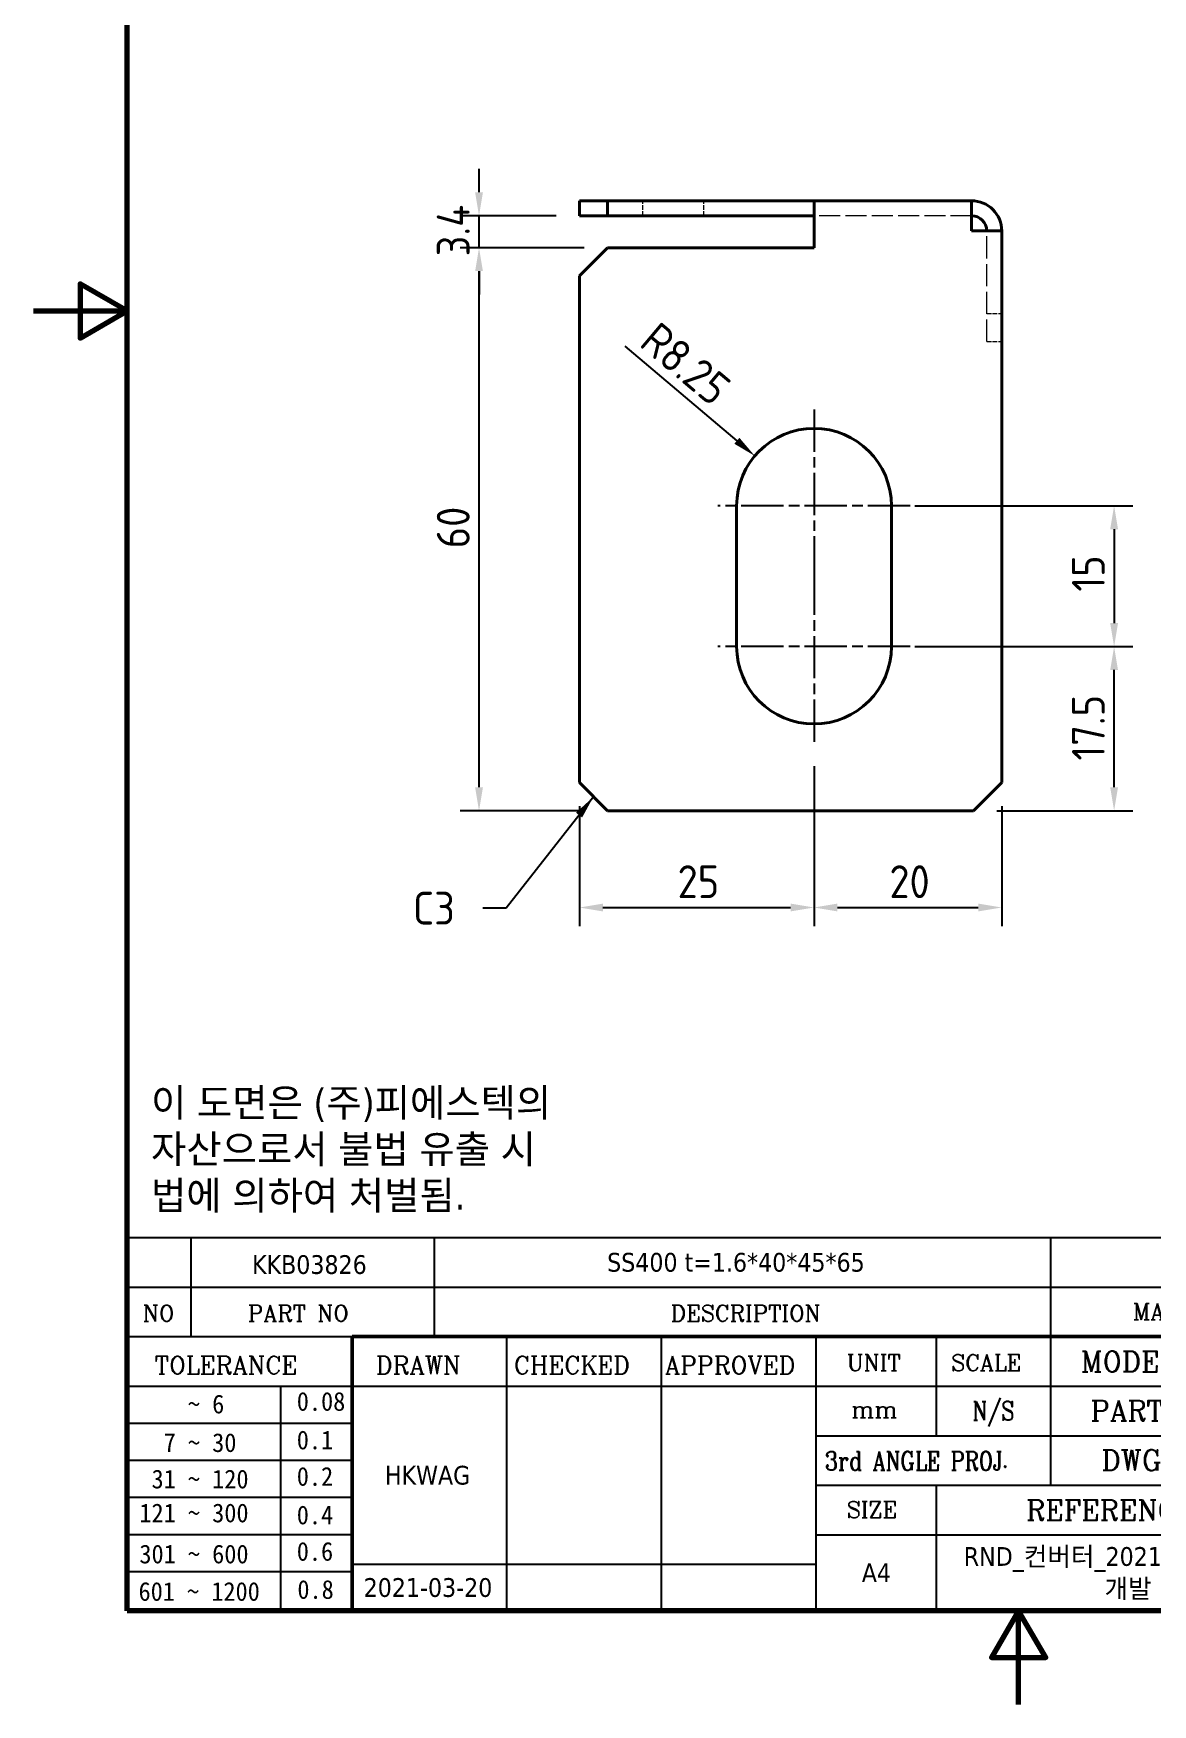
# Model space of a CAD drawing. Header units: millimetres. Extents: x 0 to 210, y 0 to 297.
# Drawn here: x 0 to 119.3, y 0 to 178.1 of the extents above; entities that cross this region are included whole.
import ezdxf
from ezdxf.enums import TextEntityAlignment as Align

# ---------------------------------------------------------------- set-up
doc = ezdxf.new("R2010")
doc.units = ezdxf.units.MM
doc.linetypes.add('CHAIN', pattern=[0.35429999999999995, 0.2362, -0.0295, 0.0591, -0.0295])
doc.linetypes.add('DASHED', pattern=[0.2067, 0.1654, -0.0413])
doc.layers.get('0').update_dxf_attribs({"color": 3, "lineweight": 25})
for name, color, linetype, lineweight in [('가려진 것(ISO)', 2, 'DASHED', 18), ('가시적인 것(ISO)', 3, 'Continuous', 40), ('경계(ISO)', 7, 'Continuous', 70), ('기호(ISO)', 5, 'Continuous', 25), ('제목(ISO)', 7, 'Continuous', 50), ('중심 표식(ISO)', 1, 'Continuous', 25), ('치수(ISO)', 7, 'Continuous', 25)]:
    doc.layers.add(name, color=color, linetype=linetype, lineweight=lineweight)
doc.styles.add('HAN_291', font='')
doc.styles.add('RC_284', font='ROMANC.shx')
doc.styles.add('RC_287', font='ROMANC.shx')
doc.styles.add('RC_292', font='ROMANC.shx')
doc.styles.add('문자 텍스트_PSTEK_POSCO', font='isocp.shx')
doc.styles.add('치수 텍스트_PSTEK_POSCO', font='isocp.shx')
doc.styles.add('텍스트 스타일198', font='tahoma.ttf')
doc.styles.add('텍스트 스타일333', font='ROMANC.shx', dxfattribs={"width": 0.800000011920929})
doc.styles.get('HAN_291').set_extended_font_data('GulimChe')
doc.dimstyles.new('치수_PSTEK_POSCO', dxfattribs={"dimtxt": 3.5, "dimasz": 2.5, "dimexe": 2, "dimexo": 2.5, "dimgap": 1, "dimtad": 1, "dimrnd": 1e-08, "dimdsep": 46, "dimtxsty": '치수 텍스트_PSTEK_POSCO', "dimcen": 0.09, "dimdle": 10, "dimclrd": 7, "dimclre": 7, "dimclrt": 2, "dimadec": 1, "dimazin": 2, "dimtfac": 1, "dimtmove": 0, "dimatfit": 3, "dimfxl": 0, "dimtolj": 1, "dimlwd": -1, "dimlwe": -1, "dimarcsym": 0})
doc.dimstyles.new('치수_PSTEK_POSCO$7', dxfattribs={"dimtxt": 3.5, "dimasz": 2.5, "dimexe": 2, "dimexo": 2.5, "dimgap": 1, "dimtad": 1, "dimrnd": 1e-08, "dimdsep": 46, "dimtxsty": '치수 텍스트_PSTEK_POSCO', "dimcen": 0.09, "dimdle": 10, "dimclrd": 7, "dimclre": 7, "dimclrt": 2, "dimadec": 1, "dimazin": 2, "dimtfac": 1, "dimtmove": 0, "dimatfit": 3, "dimfxl": 0, "dimtolj": 1, "dimlwd": -1, "dimlwe": -1, "dimarcsym": 0})

# ---------------------------------------------------------------- blocks, each defined once
blk = doc.blocks.new('경계 Default Border')
at = {"layer": '경계(ISO)', "flags": 128}
for points in [[(10, 10), (10, 287.0000076293945), (200, 287.0000076293945), (200, 10), (10, 10)], [(0, 148.5000038146973), (10, 148.5000038146973), (5, 151.3867473602295), (5, 145.6132507324219), (10, 148.5000038146973)], [(105, 0), (105, 10), (102.1132469177246, 5), (107.8867530822754, 5), (105, 10)]]:
    blk.add_lwpolyline(points, dxfattribs=at)
blk = doc.blocks.new('제목 블록 PSTEK')
at = {"color": 180}
for p, q in [((182.475792979055, 11.79100474011392), (182.4757929790549, 51.56524660363496)), ((182.4757929790549, 51.56524660363496), (372.4757929537551, 51.56524660363496)), ((189.2651435055721, 51.56524660363496), (189.2651435055722, 41.00524660363494)), ((215.2152739891528, 41.00524660363494), (215.2152739891528, 51.56524660363496)), ((280.8758854511282, 51.56524660363496), (280.8758854511282, 41.00524660363494)), ((182.475792979055, 46.2852466036349), (372.4757929537551, 46.28524660363492)), ((182.475792979055, 41.00524660363493), (206.451475290024, 41.00524660363493)), ((222.9401812389276, 11.79100474011392), (222.9401812389276, 41.00524660363494)), ((239.4288871878316, 11.79100474011392), (239.4288871878316, 41.00524660363494)), ((255.9175931367356, 11.79100474011392), (255.9175931367356, 41.00524660363494)), ((268.6918866058747, 41.00524660363494), (268.6918866058747, 30.44524660363498)), ((280.8758854511282, 41.00524660363494), (280.8758854511282, 25.16524660363502)), ((182.475792979055, 35.72524660363497), (206.451475290024, 35.72524660363497)), ((198.8621818849491, 12.02524660363491), (198.8621818849491, 35.72524660363497)), ((206.451475290024, 35.72524660363497), (372.4757929537551, 35.72524660363497)), ((182.475792979055, 31.77524660363492), (206.451475290024, 31.77524660363492)), ((255.917593136736, 30.44524660363498), (372.4757929537552, 30.44524660363501)), ((182.475792979055, 27.82524660363487), (206.451475290024, 27.82524660363487)), ((255.9175931367359, 25.16524660363502), (372.4757929537552, 25.165246603635)), ((268.6918866058744, 25.16524660363502), (268.6918866058744, 11.79100474011392)), ((182.475792979055, 23.87524660363505), (206.451475290024, 23.87524660363505)), ((182.475792979055, 19.92524660363478), (206.451475290024, 19.92524660363478)), ((255.9175931367359, 19.88524660363481), (310.0881549537553, 19.88524660363481)), ((206.451475290024, 16.74100474011396), (255.9175931367359, 16.74100474011396)), ((182.475792979055, 15.97524660363496), (206.451475290024, 15.97524660363496)), ((182.475792979055, 11.79100474011392), (372.4757929537551, 11.79100474011389))]:
    blk.add_line(p, q, dxfattribs=at)
at = {"color": 7, "lineweight": 50}
for p, q in [((206.4514752900237, 11.79100474011392), (206.4514752900237, 41.00524660363494)), ((206.451475290024, 41.00524660363494), (372.4757929537551, 41.00524660363496))]:
    blk.add_line(p, q, dxfattribs=at)
at = {"layer": '제목(ISO)', "lineweight": 18}
blk.add_line((182.475792979055, 35.72500474011393), (182.475792979055, 11.79100474011392), dxfattribs=at)
at = {"color": 2}
for s, height, style, p in [('NO', 1.742399930953979, 'RC_284', (184.135398793432, 42.62317362549192)), ('PART NO', 1.742399930953979, 'RC_284', (195.3359407378685, 42.62317362549192)), ('DESCRIPTION', 1.742399930953979, 'RC_284', (240.4025565652523, 42.62317362549192)), ('MODEL NAME', 2.178000062704086, 'RC_292', (284.096330289083, 37.25462520371384)), (' TOLERANCE', 1.899999976158142, 'RC_287', (184.0872874387979, 37.00893196870329)), ('DRAWN', 1.899999976158142, 'RC_287', (208.9766620976279, 37.00893196870329)), ('CHECKED', 1.899999976158142, 'RC_287', (223.6856844514997, 37.00893196870329)), ('APPROVED', 1.899999976158142, 'RC_287', (239.7795453577791, 37.00893196870329)), ('UNIT', 1.742399930953979, 'RC_284', (259.1652673287452, 37.34317362549218)), ('SCALE', 1.742399930953979, 'RC_284', (270.2934779252897, 37.34317362549218)), ('    ~ 6', 2.000000029802322, 'HAN_291', (183.7721304966814, 32.8176515608431)), ('0.08', 2.000000029802322, 'HAN_291', (200.5467345600617, 33.09873600004101)), ('PART NAME', 2.178000062704086, 'RC_292', (285.1416959765849, 32.03045329421792)), ('mm', 1.742399930953979, 'RC_284', (259.6505418159997, 32.3543089683787)), ('  7 ~ 30', 2.000000029802322, 'HAN_291', (183.7721304966814, 28.70538114822415)), ('0.1', 2.000000029802322, 'HAN_291', (200.5467345600617, 28.98646558742206)), (' DWG NO.', 2.178000062704086, 'RC_292', (284.8124284083233, 26.75045329421772)), (' 31 ~ 120', 2.000000029802322, 'HAN_291', (183.7721304966814, 24.82628181916237)), ('0.2', 2.000000029802322, 'HAN_291', (200.5467345600617, 25.10736625836028)), ('121 ~ 300', 2.000000029802322, 'HAN_291', (183.7721304966814, 21.21401206133254)), ('SIZE', 1.742399930953979, 'RC_284', (259.1652673287452, 21.69497768947366)), ('REFERENCE', 2.178000062704086, 'RC_292', (278.2741065029841, 21.43214925458022)), ('0.4', 2.000000029802322, 'HAN_291', (200.5467345600617, 20.99509650053045)), ('301 ~ 600', 2.000000029802322, 'HAN_291', (183.7721304966814, 16.83491273227077)), ('0.6', 2.000000029802322, 'HAN_291', (200.5467345600617, 17.11599717146868)), ('601 ~ 1200', 2.000000029802322, 'HAN_291', (183.6802025156883, 12.84759660881125)), ('0.8', 2.000000029802322, 'HAN_291', (200.6097246063884, 13.05732192299702))]:
    blk.add_text(s, height=height, dxfattribs=dict(at, style=style)).set_placement(p)
at = {"color": 2, "style": 'RC_284'}
blk.add_text('MATERIAL', height=1.742399930953979, dxfattribs=at).set_placement((295.4820202024417, 43.64524660363492), align=Align.MIDDLE_CENTER)
at = {"color": 7, "style": '텍스트 스타일333', "width": 0.7999999523162842}
blk.add_text('N/S', height=2.000000029802322, dxfattribs=at).set_placement((274.7838860285014, 33.08524660363496), align=Align.MIDDLE_CENTER)
at = {"color": 2, "style": '텍스트 스타일333', "width": 0.7999999523162842}
blk.add_text('3rd ANGLE PROJ.', height=2.000000029802322, dxfattribs=at).set_placement((256.8430306642954, 26.76148381654429))
at = {"layer": '제목(ISO)', "style": '텍스트 스타일198'}
for tag, p in [('부품_번호_001', (195.7796271768968, 47.68004260673702)), ('설명_001', (233.6279963707149, 47.92313016004889)), ('재질_001', (291.700959055687, 47.92591818687281)), ("3._Q'TY_001", (312.7051684940307, 47.92188863680521)), ('4._COLOR_001', (319.4395155511755, 47.94788311323986)), ('질량\\P3;_001', (350.3046145979153, 48.1643332325385)), ('1._MODEL_NAME_001', (328.0471947388506, 37.34308406982311)), ('제목_001', (335.5349605824892, 32.12134217035067)), ('부품_번호_001', (334.4388674301287, 26.8052465951949)), ('설계자_001', (209.9396160013646, 25.23446884679021)), ('프로젝트_001', (271.6304945365308, 16.57270180080504)), ('시트_크기_001', (260.7634369704525, 14.8381256569732)), ('작성_날짜_001', (207.6723224966676, 13.26600473167383)), ('프로젝트_002', (286.6403537393983, 13.14882256215354))]:
    blk.add_attdef(tag, p, '', height=2.000000029802322, dxfattribs=at)
for tag, p in [('점검자', (231.1845342133799, 26.23312567187446)), ('엔지니어링_승인자', (247.673240162284, 26.23312567187446)), ('점검_날짜', (231.1845342133799, 14.26600474011394)), ('엔지니어링_승인_날짜', (247.6732401622839, 14.26600474011394))]:
    blk.add_attdef(tag, text='', height=2.000000029802322, dxfattribs=at).set_placement(p, align=Align.MIDDLE_CENTER)
blk = doc.blocks.new('*D22')
at = {"layer": 'Defpoints', "color": 0, "transparency": 16777216}
for p in [(83.1965287606435, 102.4944761906291), (58.1965287606435, 98.24447619062916), (83.1965287606435, 84.93480441371787)]:
    blk.add_point(p, dxfattribs=at)
at = {"layer": '치수(ISO)', "color": 7, "transparency": 16777216}
for p, q in [((83.1965287606435, 99.99447619062914), (83.1965287606435, 82.93480441371787)), ((58.1965287606435, 95.74447619062916), (58.1965287606435, 82.93480441371787)), ((60.6965287606435, 84.93480441371787), (80.6965287606435, 84.93480441371787))]:
    blk.add_line(p, q, dxfattribs=at)
for points in [[(60.6965287606435, 85.35147108038454), (60.6965287606435, 84.5181377470512), (58.1965287606435, 84.93480441371787)], [(80.6965287606435, 85.35147108038454), (80.6965287606435, 84.5181377470512), (83.1965287606435, 84.93480441371787)]]:
    blk.add_solid(points, dxfattribs=at)
at = {"layer": '치수(ISO)', "color": 2, "transparency": 16777216, "insert": (68.65460241085026, 87.68514890190684), "char_height": 3.5, "attachment_point": 4, "style": '치수 텍스트_PSTEK_POSCO'}
blk.add_mtext('\\A1;25', dxfattribs=at)
blk = doc.blocks.new('*D23')
at = {"layer": 'Defpoints', "color": 0, "transparency": 16777216}
for p in [(83.1965287606435, 102.4944761906291), (103.1965287606435, 98.24447619062916), (103.1965287606435, 84.93480441371787)]:
    blk.add_point(p, dxfattribs=at)
at = {"layer": '치수(ISO)', "color": 7, "transparency": 16777216}
for p, q in [((83.1965287606435, 99.99447619062914), (83.1965287606435, 82.93480441371787)), ((103.1965287606435, 95.74447619062916), (103.1965287606435, 82.93480441371787)), ((85.6965287606435, 84.93480441371787), (100.6965287606435, 84.93480441371787))]:
    blk.add_line(p, q, dxfattribs=at)
for points in [[(85.6965287606435, 85.35147108038454), (85.6965287606435, 84.5181377470512), (83.1965287606435, 84.93480441371787)], [(100.6965287606435, 85.35147108038454), (100.6965287606435, 84.5181377470512), (103.1965287606435, 84.93480441371787)]]:
    blk.add_solid(points, dxfattribs=at)
at = {"layer": '치수(ISO)', "color": 2, "transparency": 16777216, "insert": (91.22571183150964, 87.68514890190684), "char_height": 3.5, "attachment_point": 4, "style": '치수 텍스트_PSTEK_POSCO'}
blk.add_mtext('\\A1;20', dxfattribs=at)
blk = doc.blocks.new('*D24')
at = {"layer": 'Defpoints', "color": 0, "transparency": 16777216}
for p in [(91.44652876064349, 112.7444761906291), (115.1794934900303, 112.7444761906291), (100.1965287606435, 95.24447619062914)]:
    blk.add_point(p, dxfattribs=at)
at = {"layer": '치수(ISO)', "color": 7, "transparency": 16777216}
for p, q in [((93.94652876064349, 112.7444761906291), (117.1794934900303, 112.7444761906291)), ((115.1794934900303, 97.74447619062914), (115.1794934900303, 110.2444761906291)), ((102.6965287606435, 95.24447619062914), (117.1794934900303, 95.24447619062914))]:
    blk.add_line(p, q, dxfattribs=at)
for points in [[(114.7628268233636, 110.2444761906291), (115.596160156697, 110.2444761906291), (115.1794934900303, 112.7444761906291)], [(114.7628268233636, 97.74447619062914), (115.596160156697, 97.74447619062914), (115.1794934900303, 95.24447619062914)]]:
    blk.add_solid(points, dxfattribs=at)
at = {"layer": '치수(ISO)', "color": 2, "transparency": 16777216, "insert": (112.4294934900303, 100.5969888172139), "char_height": 3.5, "attachment_point": 4, "rotation": 90, "style": '치수 텍스트_PSTEK_POSCO'}
blk.add_mtext('\\A1;17.5', dxfattribs=at)
blk = doc.blocks.new('*D25')
at = {"layer": 'Defpoints', "color": 0, "transparency": 16777216}
for p in [(91.4465287606435, 127.7444761906291), (91.4465287606435, 112.7444761906291), (115.1794934900303, 112.7444761906291)]:
    blk.add_point(p, dxfattribs=at)
at = {"layer": '치수(ISO)', "color": 7, "transparency": 16777216}
for p, q in [((93.9465287606435, 127.7444761906291), (117.1794934900303, 127.7444761906291)), ((115.1794934900303, 125.2444761906291), (115.1794934900303, 115.2444761906291)), ((93.9465287606435, 112.7444761906291), (117.1794934900303, 112.7444761906291))]:
    blk.add_line(p, q, dxfattribs=at)
for points in [[(114.7628268233636, 125.2444761906291), (115.596160156697, 125.2444761906291), (115.1794934900303, 127.7444761906291)], [(114.7628268233636, 115.2444761906291), (115.596160156697, 115.2444761906291), (115.1794934900303, 112.7444761906291)]]:
    blk.add_solid(points, dxfattribs=at)
at = {"layer": '치수(ISO)', "color": 2, "transparency": 16777216, "insert": (112.4294934900303, 118.5969888172139), "char_height": 3.5, "attachment_point": 4, "rotation": 90, "style": '치수 텍스트_PSTEK_POSCO'}
blk.add_mtext('\\A1;15', dxfattribs=at)
blk = doc.blocks.new('*D26')
at = {"layer": 'Defpoints', "color": 0, "transparency": 16777216}
for p in [(47.4930783873264, 155.2444761906291), (61.1965287606435, 155.2444761906291), (61.1965287606435, 95.24447619062914)]:
    blk.add_point(p, dxfattribs=at)
at = {"layer": '치수(ISO)', "color": 7, "transparency": 16777216}
for p, q in [((58.6965287606435, 155.2444761906291), (45.4930783873264, 155.2444761906291)), ((47.49307838732638, 97.74447619062914), (47.4930783873264, 152.7444761906291)), ((58.6965287606435, 95.24447619062914), (45.49307838732638, 95.24447619062914))]:
    blk.add_line(p, q, dxfattribs=at)
for points in [[(47.07641172065973, 152.7444761906291), (47.90974505399306, 152.7444761906291), (47.4930783873264, 155.2444761906291)], [(47.07641172065972, 97.74447619062914), (47.90974505399305, 97.74447619062914), (47.49307838732638, 95.24447619062914)]]:
    blk.add_solid(points, dxfattribs=at)
at = {"layer": '치수(ISO)', "color": 2, "transparency": 16777216, "insert": (44.74307838732637, 123.2133738284244), "char_height": 3.5, "attachment_point": 4, "rotation": 90, "style": '치수 텍스트_PSTEK_POSCO'}
blk.add_mtext('\\A1;60', dxfattribs=at)
blk = doc.blocks.new('*D27')
at = {"layer": 'Defpoints', "color": 0, "transparency": 16777216}
for p in [(47.4930783873264, 158.6444761906291), (58.1965287606435, 158.6444761906291), (61.1965287606435, 155.2444761906291)]:
    blk.add_point(p, dxfattribs=at)
at = {"layer": '치수(ISO)', "color": 7, "transparency": 16777216}
for p, q in [((47.4930783873264, 161.1444761906291), (47.4930783873264, 163.6444761906291)), ((55.6965287606435, 158.6444761906291), (45.4930783873264, 158.6444761906291)), ((47.4930783873264, 155.2444761906291), (47.4930783873264, 158.6444761906291)), ((58.6965287606435, 155.2444761906291), (45.4930783873264, 155.2444761906291)), ((47.4930783873264, 152.7444761906291), (47.4930783873264, 150.2444761906291))]:
    blk.add_line(p, q, dxfattribs=at)
for points in [[(47.07641172065973, 161.1444761906291), (47.90974505399306, 161.1444761906291), (47.4930783873264, 158.6444761906291)], [(47.07641172065973, 152.7444761906291), (47.90974505399306, 152.7444761906291), (47.4930783873264, 155.2444761906291)]]:
    blk.add_solid(points, dxfattribs=at)
at = {"layer": '치수(ISO)', "color": 2, "transparency": 16777216, "insert": (44.74307838732637, 154.3194761906291), "char_height": 3.5, "attachment_point": 4, "rotation": 90, "style": '치수 텍스트_PSTEK_POSCO'}
blk.add_mtext('\\A1;3.4', dxfattribs=at)
blk = doc.blocks.new('*D30')
at = {"layer": 'Defpoints', "color": 0, "transparency": 16777216}
for p in [(76.88553701071592, 133.0580327333175), (83.19652876064355, 127.7444761906292)]:
    blk.add_point(p, dxfattribs=at)
at = {"layer": '치수(ISO)', "color": 7, "transparency": 16777216}
blk.add_line((63.01861695023872, 144.7333235170725), (74.97311526831362, 134.668201382617), dxfattribs=at)
blk.add_solid([(75.24147670986352, 134.986938339684), (74.70475382676372, 134.3494644255499), (76.88553701071592, 133.0580327333175)], dxfattribs=at)
at = {"layer": '치수(ISO)', "color": 2, "transparency": 16777216, "insert": (65.55499303506186, 146.1931834966763), "char_height": 3.5, "attachment_point": 4, "rotation": 319.9042072385741, "style": '치수 텍스트_PSTEK_POSCO'}
blk.add_mtext('\\A1;R8.25', dxfattribs=at)

msp = doc.modelspace()

# ---------------------------------------------------------------- linework, layer by layer
at = {"layer": '가려진 것(ISO)', "ltscale": 3.047414541244507}
for p, q in [((64.94652876064349, 158.6444761906291), (64.94652876064349, 160.2444761906291)), ((71.44652876064349, 158.6444761906291), (71.44652876064349, 160.2444761906291)), ((101.5965287606435, 148.2444761906291), (103.1965287606435, 148.2444761906291)), ((101.5965287606435, 145.2444761906291), (103.1965287606435, 145.2444761906291))]:
    msp.add_line(p, q, dxfattribs=at)
at = {"layer": '가려진 것(ISO)', "ltscale": 13.54620265960693}
msp.add_line((99.99652876064349, 158.6444761906291), (83.1965287606435, 158.6444761906291), dxfattribs=at)
at = {"layer": '가려진 것(ISO)', "ltscale": 14.27189159393311}
msp.add_line((101.5965287606435, 145.2444761906291), (101.5965287606435, 157.0444761906292), dxfattribs=at)
at = {"layer": '가시적인 것(ISO)'}
for p, q in [((61.1965287606435, 160.2444761906291), (58.1965287606435, 160.2444761906291)), ((58.1965287606435, 160.2444761906291), (58.1965287606435, 158.6444761906291)), ((58.1965287606435, 158.6444761906291), (61.1965287606435, 158.6444761906291)), ((61.1965287606435, 158.6444761906291), (61.1965287606435, 160.2444761906291)), ((61.1965287606435, 160.2444761906291), (83.1965287606435, 160.2444761906291)), ((83.1965287606435, 158.6444761906291), (61.19652876064349, 158.6444761906291)), ((83.1965287606435, 157.0444761906292), (83.1965287606435, 160.2444761906291)), ((83.1965287606435, 160.2444761906291), (99.99652876064349, 160.2444761906291)), ((99.99652876064349, 160.2444761906291), (99.99652876064349, 157.0444761906292)), ((83.1965287606435, 157.0444761906292), (83.1965287606435, 155.2444761906291)), ((103.1965287606435, 157.0444761906292), (99.99652876064349, 157.0444761906292)), ((103.1965287606435, 157.0444761906292), (103.1965287606435, 98.24447619062916)), ((58.1965287606435, 152.2444761906291), (61.1965287606435, 155.2444761906291)), ((83.1965287606435, 155.2444761906291), (61.1965287606435, 155.2444761906291)), ((58.1965287606435, 98.24447619062916), (58.1965287606435, 152.2444761906291)), ((74.9465287606435, 112.7444761906291), (74.94652876064349, 127.7444761906291)), ((91.4465287606435, 127.7444761906291), (91.4465287606435, 112.7444761906291)), ((61.1965287606435, 95.24447619062914), (58.1965287606435, 98.24447619062916)), ((103.1965287606435, 98.24447619062916), (100.1965287606435, 95.24447619062914)), ((100.1965287606435, 95.24447619062914), (61.1965287606435, 95.24447619062914))]:
    msp.add_line(p, q, dxfattribs=at)
for centre, radius, start, end in [((99.99652876064349, 157.0444761906292), 3.199999999999998, 0, 90.00000000000031), ((99.99652876064349, 157.0444761906292), 1.600000000000001, 0, 90), ((83.1965287606435, 127.7444761906291), 8.250000000000002, 0, 180), ((83.1965287606435, 112.7444761906291), 8.250000000000002, 180, 0)]:
    msp.add_arc(centre, radius, start, end, dxfattribs=at)
at = {"layer": '중심 표식(ISO)', "linetype": 'CHAIN', "ltscale": 19.05165100097656}
for p, q in [((83.19652876064352, 137.9944761906291), (83.19652876064352, 120.5071436858352)), ((93.44652876064352, 127.7444761906291), (72.9465287606435, 127.7444761906291)), ((83.1965287606435, 120.6058729824553), (83.1965287606435, 102.4944761906291)), ((93.4465287606435, 112.7444761906291), (72.94652876064349, 112.7444761906291))]:
    msp.add_line(p, q, dxfattribs=at)

# ---------------------------------------------------------------- block references
msp.add_blockref('경계 Default Border', (0, 0))
ref = msp.add_blockref('제목 블록 PSTEK', (-172.4757929537552, -1.791004740113895))
ref.add_attrib('설계자_001', 'HKWAG', (37.4638230476094, 23.44346410667632), dxfattribs={"layer": '제목(ISO)', "height": 2.000000029802322, "style": '텍스트 스타일198'})
ref.add_attrib('프로젝트_001', 'RND_컨버터_2021_DC집진기', (99.15470158277556, 14.78169706069115), dxfattribs={"layer": '제목(ISO)', "height": 2.000000029802322, "style": '텍스트 스타일198'})
ref.add_attrib('시트_크기_001', 'A4', (88.28764401669724, 13.04712091685931), dxfattribs={"layer": '제목(ISO)', "height": 2.000000029802322, "style": '텍스트 스타일198'})
ref.add_attrib('작성_날짜_001', '2021-03-20', (35.19652954291242, 11.47499999155994), dxfattribs={"layer": '제목(ISO)', "height": 2.000000029802322, "style": '텍스트 스타일198'})
ref.add_attrib('설명_001', 'SS400 t=1.6*40*45*65', (61.15220341695976, 46.132125419935), dxfattribs={"layer": '제목(ISO)', "height": 2.000000029802322, "style": '텍스트 스타일198'})
ref.add_attrib('부품_번호_001', 'KKB03826', (23.30383422314166, 45.88903786662313), dxfattribs={"layer": '제목(ISO)', "height": 2.000000029802322, "style": '텍스트 스타일198'})
ref.add_attrib('프로젝트_002', '개발', (114.1645607856432, 11.35781782203964), dxfattribs={"layer": '제목(ISO)', "height": 2.000000029802322, "style": '텍스트 스타일198'})

# ---------------------------------------------------------------- texts
at = {"layer": '기호(ISO)', "color": 2, "insert": (40.44945668288974, 84.86571036898681), "char_height": 3.499999940395355, "attachment_point": 4, "style": '치수 텍스트_PSTEK_POSCO'}
msp.add_mtext('{C3}', dxfattribs=at)
at = {"layer": '기호(ISO)', "color": 7, "insert": (12.5345017592702, 59.03223318725009), "char_height": 3.00000011920929, "width": 60.84077827472761, "attachment_point": 4, "line_spacing_factor": 0.9878842234611511, "style": '문자 텍스트_PSTEK_POSCO'}
msp.add_mtext('{\\fTahoma|b0|i0;\\H3.0000;이 도면은 (주)피에스텍의\\P자산으로서 불법 유출 시 \\P법에 의하여 처벌됨.}', dxfattribs=at)

# ---------------------------------------------------------------- dimensions: what is measured, and where the dimension line sits
at = {"layer": '치수(ISO)', "color": 7}
for base, p1, p2, angle, override, picture, middle in [((47.4930783873264, 158.6444761906291), (61.1965287606435, 155.2444761906291), (58.1965287606435, 158.6444761906291), 90, {"dimdec": 2, "dimtp": 0, "dimtm": -0, "dimtdec": 2, "dimtofl": 1, "dimatfit": 1}, '*D27', (47.49307838732637, 156.9444761906291)), ((47.4930783873264, 155.2444761906291), (61.1965287606435, 95.24447619062914), (61.1965287606435, 155.2444761906291), 90, {"dimdec": 2, "dimtp": 0, "dimtm": -0, "dimtdec": 2, "dimtofl": 0, "dimatfit": 1}, '*D26', (47.49307838732637, 125.2444761906291)), ((115.1794934900303, 112.7444761906291), (91.4465287606435, 127.7444761906291), (91.4465287606435, 112.7444761906291), 90, {"dimdec": 2, "dimtp": 0, "dimtm": -0, "dimtdec": 2, "dimtofl": 0, "dimatfit": 1}, '*D25', (115.1794934900303, 120.2444761906291)), ((115.1794934900303, 112.7444761906291), (100.1965287606435, 95.24447619062914), (91.44652876064349, 112.7444761906291), 90, {"dimdec": 2, "dimtp": 0, "dimtm": -0, "dimtdec": 2, "dimtofl": 0, "dimatfit": 1}, '*D24', (115.1794934900303, 103.9944761906291)), ((103.1965287606435, 84.93480441371787), (83.1965287606435, 102.4944761906291), (103.1965287606435, 98.24447619062916), 180, {"dimdec": 2, "dimtp": 0, "dimtm": -0, "dimtdec": 2, "dimtofl": 0, "dimatfit": 1}, '*D23', (93.1965287606435, 84.93480441371787))]:
    dim = msp.add_linear_dim(base=base, p1=p1, p2=p2, angle=angle, dimstyle='치수_PSTEK_POSCO', override=override, dxfattribs=at)
    dim.commit()
    dim.dimension.update_dxf_attribs({"geometry": picture, "text_midpoint": middle, "dimtype": 160})
dim = msp.add_radius_dim(center=(83.19652876064355, 127.7444761906292), mpoint=(76.88553701071592, 133.0580327333175), dimstyle='치수_PSTEK_POSCO', override={"dimdec": 2, "dimcen": 0, "dimtp": 0, "dimtm": -0, "dimtdec": 2, "dimtofl": 0}, dxfattribs=at)
dim.commit()
dim.dimension.update_dxf_attribs({"geometry": '*D30', "text_midpoint": (67.72125235586395, 140.7739269408174), "dimtype": 164})
dim = msp.add_linear_dim(base=(83.1965287606435, 84.93480441371787), p1=(58.1965287606435, 98.24447619062916), p2=(83.1965287606435, 102.4944761906291), dimstyle='치수_PSTEK_POSCO', override={"dimdec": 2, "dimtp": 0, "dimtm": -0, "dimtdec": 2, "dimtofl": 0, "dimatfit": 1}, dxfattribs=at)
dim.commit()
dim.dimension.update_dxf_attribs({"geometry": '*D22', "text_midpoint": (70.6965287606435, 84.93480441371787), "dimtype": 160})

# ---------------------------------------------------------------- leaders
at = {"layer": '기호(ISO)', "color": 7, "annotation_type": 0, "has_hookline": 1, "hookline_direction": 1, "text_width": 4.158071266203458}
msp.add_leader([(59.6965287606435, 96.74447619062916), (50.39760910579471, 84.86571036898681), (47.89760910579471, 84.86571036898681)], dimstyle='치수_PSTEK_POSCO$7', override={"dimtad": 0}, dxfattribs=at)

doc.saveas('drawing.dxf')
